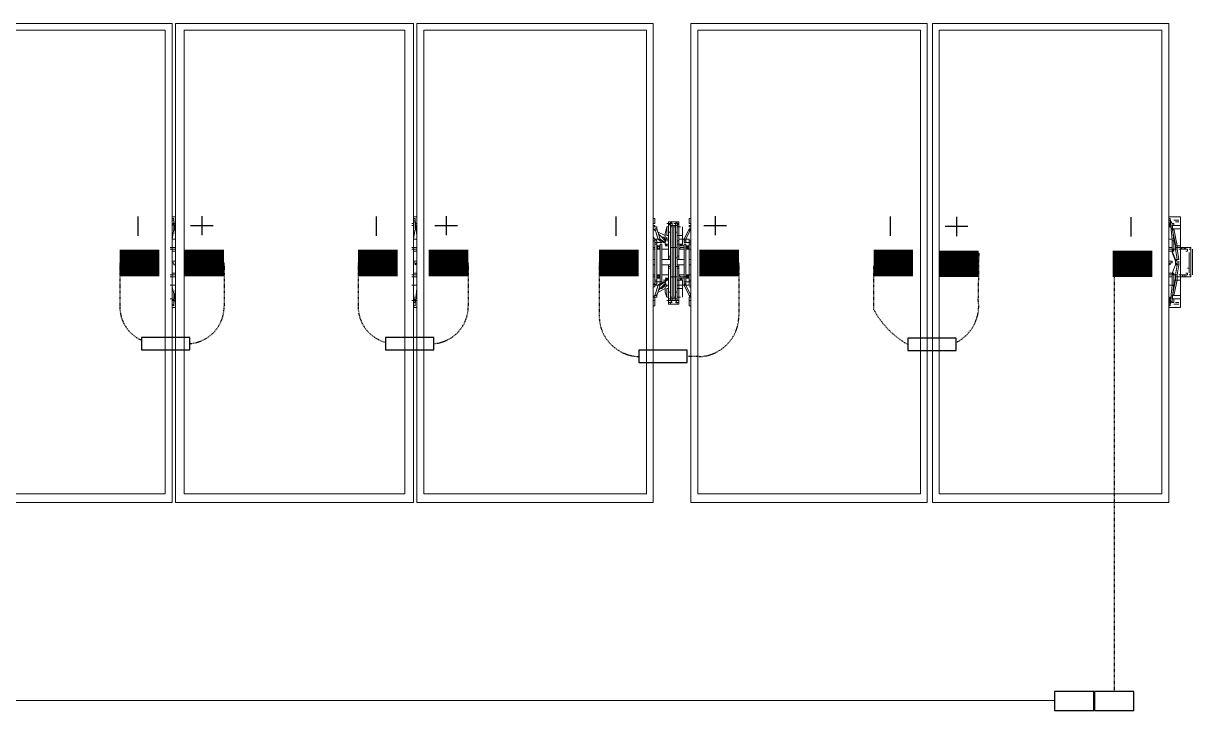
# Model space of a CAD drawing. Header units: feet. Extents: x -9903 to 12307, y -41 to 4121.
# Drawn here: x 10791.4 to 11012.2, y 2284.7 to 2414.5 of the extents above; entities that cross this region are included whole.
import ezdxf
from ezdxf.lldxf.tags import DXFTag

# ---------------------------------------------------------------- set-up
doc = ezdxf.new("R2010")
doc.units = ezdxf.units.FT
doc.header["$MEASUREMENT"] = 0
doc.linetypes.add('HIDDEN', pattern=[0.375, 0.25, -0.125])
for name, color, linetype in [('E-HARN-COMP', 8, 'Continuous'), ('E-TRNK-CABL-NEG', 6, 'HIDDEN'), ('E-TRUNK-CABLE-POS', 6, 'HIDDEN'), ('Polarity-Text', 7, 'Continuous'), ('PV-DC-CABL-UG+', 5, 'DC+')]:
    doc.layers.add(name, color=color, linetype=linetype)
doc.styles.add('NEI-A', font='arial.ttf')
tags = doc.linetypes.add('DC+', pattern='A,0.176989,-0.049113,["DC+",NEI-A,S=0.1,R=0,X=0,Y=-0.05],-0.049113,-0.250887,0.176989', length=0.703091).pattern_tags.tags
tags[6] = DXFTag(74, 10)

# ---------------------------------------------------------------- blocks, each defined once
blk = doc.blocks.new('A$Cc93f9aa1')
at = {"lineweight": 5}
for points in [[(0.0233, 0.4666), (0.2533, 0.4666), (0.2533, 0), (0.0233, 0)], [(0.4883, 0.4666), (0.2583, 0.4666), (0.2583, 0), (0.4883, 0)], [(0.525, 0.4666), (0.525, 0), (0.755, 0), (0.755, 0.4666)], [(0.7583, 0), (0.99, 0), (0.99, 0.4666), (0.7583, 0.4666)], [(1.2233, 0), (0.9933, 0), (0.9933, 0.4666), (1.2233, 0.4666)], [(0.2467, 0.4583), (0.2467, 0.0067), (0.03, 0.0067), (0.03, 0.4583)], [(0.4816, 0.4583), (0.4816, 0.0067), (0.265, 0.0067), (0.265, 0.4583)], [(0.5316, 0.4583), (0.7483, 0.4583), (0.7483, 0.0067), (0.5316, 0.0067)], [(0.7666, 0.0067), (0.7666, 0.4583), (0.9816, 0.4583), (0.9816, 0.0067)], [(1, 0.0067), (1, 0.4583), (1.2166, 0.4583), (1.2166, 0.0067)], [(0.9916, 0.275), (0.9916, 0.2733)], [(0.5116, 0.2667), (0.51, 0.2667), (0.51, 0.2583), (0.5116, 0.2583)], [(0.5033, 0.2617), (0.5016, 0.2617)], [(0.51, 0.2617), (0.5083, 0.2617)], [(0.02, 0.2433), (0.0183, 0.2433), (0.0183, 0.245), (0.02, 0.245)], [(0.4916, 0.2483), (0.49, 0.2467), (0.4916, 0.245), (0.4933, 0.2467)], [(0.4916, 0.2483), (0.49, 0.2483), (0.49, 0.2467), (0.49, 0.245), (0.4916, 0.245), (0.4933, 0.245), (0.4933, 0.2467), (0.4933, 0.2483)], [(0.4933, 0.2467), (0.4916, 0.2467)], [(0.4983, 0.2483), (0.4966, 0.25), (0.4983, 0.2483), (0.5, 0.2483)], [(0.5033, 0.2183), (0.5033, 0.2467), (0.5016, 0.2467), (0.5016, 0.2183)], [(0.5066, 0.2467), (0.5066, 0.2183), (0.5083, 0.2183), (0.5083, 0.2467)], [(0.52, 0.245), (0.5216, 0.245), (0.5216, 0.2467), (0.5216, 0.2483), (0.52, 0.2483), (0.5183, 0.2483), (0.5183, 0.2467), (0.5183, 0.245)], [(0.52, 0.2483), (0.5183, 0.2467), (0.52, 0.245), (0.5216, 0.2467)], [(0.5216, 0.2467), (0.52, 0.2467)], [(0.5216, 0.2467), (0.52, 0.2467)], [(0.525, 0.245), (0.5233, 0.245)], [(0.0133, 0.23), (0.015, 0.23), (0.0167, 0.22), (0.015, 0.22)], [(0.49, 0.235), (0.4883, 0.235)], [(0.49, 0.23), (0.4883, 0.23)], [(0.5016, 0.2367), (0.5, 0.2367)], [(0.5, 0.2267), (0.5, 0.23)], [(0.5116, 0.235), (0.51, 0.235), (0.51, 0.2383), (0.51, 0.2367), (0.5083, 0.2367), (0.51, 0.2367), (0.51, 0.235)], [(0.525, 0.235), (0.5233, 0.235)], [(0.5233, 0.23), (0.525, 0.23)], [(0.7566, 0.235), (0.7566, 0.2333), (0.7583, 0.2333), (0.7583, 0.2317), (0.7566, 0.2317), (0.755, 0.2317), (0.755, 0.2333)], [(0.99, 0.235), (0.9916, 0.235), (0.9916, 0.2333), (0.9933, 0.2333), (0.9933, 0.2317), (0.9916, 0.2317), (0.99, 0.2317), (0.99, 0.2333)], [(0.01, 0.22), (0.0117, 0.22), (0.0083, 0.22)], [(0.4916, 0.22), (0.49, 0.2183), (0.4916, 0.2167), (0.4933, 0.2183)], [(0.4916, 0.22), (0.49, 0.22), (0.49, 0.2183), (0.49, 0.2167), (0.4916, 0.2167), (0.4933, 0.2167), (0.4933, 0.2183), (0.4933, 0.22)], [(0.4933, 0.2183), (0.4916, 0.2183)], [(0.4933, 0.2183), (0.4916, 0.2183)], [(0.5033, 0.1967), (0.505, 0.1967), (0.505, 0.1983), (0.505, 0.2183), (0.5033, 0.2183)], [(0.5116, 0.2167), (0.51, 0.2167)], [(0.52, 0.22), (0.5183, 0.2183), (0.52, 0.2167), (0.5216, 0.2183)], [(0.5216, 0.2183), (0.52, 0.2183)], [(0.5216, 0.2183), (0.52, 0.2183)], [(0.5233, 0.22), (0.525, 0.22)], [(0.5033, 0.2033), (0.5016, 0.2033)], [(0.505, 0.195), (0.5033, 0.195)], [(0.5083, 0.1967), (0.5066, 0.1967)], [(0.5083, 0.195), (0.5066, 0.195)], [(0.51, 0.2033), (0.5083, 0.2033)], [(0.5233, 0.2), (0.5216, 0.2), (0.5216, 0.2017), (0.5216, 0.2)]]:
    blk.add_lwpolyline(points, close=True, dxfattribs=at)
for points in [[(0.0217, 0.27), (0.0217, 0.2733), (0.02, 0.27), (0.02, 0.2717), (0.0183, 0.2717), (0.0183, 0.2683), (0.0117, 0.2683), (0.0117, 0.2767), (0.0133, 0.2767)], [(0.0117, 0.2767), (0.0233, 0.2767)], [(0.0183, 0.2733), (0.0167, 0.2733), (0.0133, 0.2733), (0.015, 0.2733)], [(0.0233, 0.2467), (0.02, 0.2467), (0.02, 0.255), (0.0217, 0.2733), (0.0233, 0.2733), (0.0233, 0.2717)], [(0.0217, 0.2733), (0.0217, 0.275), (0.0217, 0.2733)], [(0.4966, 0.255), (0.495, 0.255), (0.4933, 0.2533), (0.4933, 0.2517), (0.49, 0.2517), (0.49, 0.255), (0.4933, 0.255), (0.4883, 0.265), (0.49, 0.265), (0.4883, 0.2667), (0.49, 0.2667), (0.49, 0.27), (0.49, 0.275), (0.4883, 0.275)], [(0.5, 0.2717), (0.5, 0.2733), (0.5, 0.27), (0.5016, 0.27), (0.5033, 0.27), (0.5033, 0.2683), (0.505, 0.2683), (0.505, 0.2667)], [(0.5083, 0.2733), (0.5066, 0.2733), (0.5016, 0.2733), (0.5, 0.2733), (0.5016, 0.2733)], [(0.5033, 0.2667), (0.505, 0.2667), (0.505, 0.2467), (0.5066, 0.2467), (0.5066, 0.2683), (0.5083, 0.2683), (0.5083, 0.27), (0.51, 0.27), (0.51, 0.2733), (0.5083, 0.2733), (0.5083, 0.2717)], [(0.5216, 0.2633), (0.5216, 0.2667), (0.5233, 0.2667), (0.5233, 0.27), (0.5233, 0.275), (0.525, 0.275)], [(0.755, 0.2767), (0.7583, 0.2767)], [(0.7566, 0.27), (0.7566, 0.2733), (0.7566, 0.275), (0.7566, 0.2733), (0.7566, 0.2717), (0.7583, 0.2717), (0.7583, 0.27), (0.7583, 0.2683)], [(0.7566, 0.275), (0.7583, 0.275)], [(0.76, 0.255), (0.7583, 0.255), (0.7583, 0.2633), (0.7566, 0.2733)], [(0.99, 0.2767), (0.9933, 0.2767)], [(0.99, 0.2733), (0.99, 0.27)], [(0.995, 0.255), (0.9933, 0.255), (0.9933, 0.2567), (0.9916, 0.2633), (0.9916, 0.2733), (0.9916, 0.27), (0.9933, 0.2683)], [(0.0117, 0.25), (0.0117, 0.2467), (0.015, 0.2467), (0.015, 0.245), (0.0167, 0.245), (0.0183, 0.245), (0.0183, 0.2533), (0.0167, 0.25), (0.02, 0.2667), (0.02, 0.265), (0.0183, 0.265), (0.0117, 0.265), (0.0117, 0.2683)], [(0.0117, 0.265), (0.0117, 0.25), (0.015, 0.25), (0.015, 0.2467), (0.0167, 0.2467)], [(0.0167, 0.2717), (0.0133, 0.2717)], [(0.015, 0.2317), (0.015, 0.235), (0.0167, 0.245), (0.0167, 0.2467), (0.0167, 0.25), (0.015, 0.25), (0.0183, 0.265)], [(0.02, 0.255), (0.0183, 0.255), (0.0183, 0.2533), (0.02, 0.27), (0.02, 0.2683), (0.02, 0.265)], [(0.02, 0.2683), (0.0183, 0.2683)], [(0.0217, 0.2683), (0.0217, 0.2667)], [(0.49, 0.27), (0.49, 0.27)], [(0.49, 0.2667), (0.49, 0.2667)], [(0.49, 0.265), (0.495, 0.255), (0.4933, 0.255), (0.4933, 0.2533)], [(0.4966, 0.2517), (0.4966, 0.25), (0.4966, 0.2617), (0.4966, 0.2667), (0.4966, 0.2583), (0.5, 0.2583), (0.5, 0.2667), (0.4983, 0.2667)], [(0.4983, 0.2667), (0.4983, 0.2667)], [(0.5033, 0.2717), (0.5016, 0.2717), (0.5, 0.2717), (0.5016, 0.2717), (0.5033, 0.27), (0.505, 0.27), (0.5033, 0.27), (0.505, 0.27), (0.5066, 0.27), (0.5083, 0.27), (0.5066, 0.27), (0.5083, 0.2717), (0.51, 0.2717), (0.5083, 0.2717), (0.5066, 0.2717)], [(0.5, 0.27), (0.5, 0.2617), (0.5, 0.2383), (0.5016, 0.2383)], [(0.5016, 0.27), (0.5, 0.27), (0.5016, 0.27), (0.5033, 0.27), (0.5016, 0.27), (0.5016, 0.2683), (0.5033, 0.2683), (0.505, 0.2683), (0.5066, 0.2683), (0.5083, 0.2683), (0.51, 0.2683)], [(0.5, 0.2667), (0.5016, 0.2667)], [(0.5016, 0.27), (0.5016, 0.27)], [(0.5016, 0.2467), (0.5016, 0.2683), (0.5033, 0.2683), (0.5033, 0.2467), (0.505, 0.2467), (0.505, 0.2183), (0.5066, 0.2183), (0.5066, 0.1967), (0.5083, 0.1967), (0.5083, 0.2183)], [(0.505, 0.27), (0.5066, 0.27), (0.5066, 0.2683), (0.5083, 0.2683), (0.5083, 0.2467)], [(0.5066, 0.27), (0.5083, 0.27), (0.51, 0.27), (0.5083, 0.27), (0.51, 0.27), (0.5116, 0.27)], [(0.5066, 0.2667), (0.5083, 0.2667)], [(0.5083, 0.2383), (0.51, 0.2383), (0.51, 0.2617), (0.51, 0.27)], [(0.51, 0.2667), (0.5116, 0.2667), (0.5133, 0.2617), (0.5133, 0.25), (0.5133, 0.2517)], [(0.5116, 0.2667), (0.5116, 0.2667)], [(0.5216, 0.265), (0.5183, 0.255), (0.52, 0.255), (0.5183, 0.2533), (0.5183, 0.255), (0.52, 0.255)], [(0.5233, 0.2567), (0.5233, 0.255), (0.52, 0.255), (0.5233, 0.265), (0.5216, 0.265), (0.5216, 0.2633), (0.5216, 0.265), (0.5233, 0.265), (0.525, 0.2667)], [(0.5233, 0.27), (0.5233, 0.27)], [(0.5233, 0.2667), (0.5233, 0.2667)], [(0.4866, 0.255), (0.4866, 0.255)], [(0.4883, 0.255), (0.4883, 0.2567)], [(0.49, 0.255), (0.4883, 0.255), (0.4883, 0.2533), (0.4883, 0.255), (0.4883, 0.2533), (0.4883, 0.2517), (0.49, 0.2517), (0.49, 0.25), (0.4883, 0.25), (0.4883, 0.215), (0.49, 0.215), (0.49, 0.2133), (0.4933, 0.2133), (0.4933, 0.2117), (0.4933, 0.21), (0.495, 0.21), (0.49, 0.2), (0.4883, 0.2), (0.49, 0.2017)], [(0.4883, 0.25), (0.4883, 0.2517)], [(0.4933, 0.215), (0.495, 0.215), (0.495, 0.2517), (0.4933, 0.2517), (0.495, 0.2517), (0.495, 0.255)], [(0.4933, 0.2517), (0.4933, 0.2517)], [(0.495, 0.2517), (0.495, 0.2517)], [(0.4966, 0.26), (0.4966, 0.25)], [(0.4966, 0.26), (0.4966, 0.26)], [(0.4966, 0.2583), (0.4966, 0.2567), (0.4966, 0.255), (0.5, 0.255), (0.5, 0.2583)], [(0.4966, 0.2567), (0.4966, 0.2517), (0.4966, 0.25), (0.5, 0.25), (0.5, 0.255)], [(0.51, 0.2483), (0.5116, 0.25), (0.5116, 0.2483), (0.5133, 0.25), (0.5133, 0.26)], [(0.51, 0.2583), (0.51, 0.255), (0.5116, 0.255), (0.5116, 0.2567), (0.5133, 0.2517), (0.5116, 0.25), (0.51, 0.25), (0.51, 0.255)], [(0.52, 0.2617), (0.5133, 0.2583), (0.5133, 0.2567)], [(0.5133, 0.26), (0.5133, 0.26)], [(0.5183, 0.2583), (0.5133, 0.2533)], [(0.5183, 0.2133), (0.5216, 0.2133), (0.5216, 0.2117), (0.5233, 0.21), (0.5233, 0.2117), (0.525, 0.2117), (0.5233, 0.2117), (0.5233, 0.2133), (0.5216, 0.2133), (0.5216, 0.215), (0.5233, 0.215), (0.5233, 0.25), (0.5216, 0.25), (0.5216, 0.2517), (0.5216, 0.2533), (0.5233, 0.255), (0.5233, 0.2533), (0.525, 0.255), (0.5233, 0.2533), (0.5233, 0.2517), (0.5183, 0.2517), (0.5183, 0.2533), (0.5166, 0.2533), (0.515, 0.2517), (0.5133, 0.2517), (0.5183, 0.255), (0.5166, 0.2533), (0.5166, 0.2517), (0.5183, 0.2517), (0.5166, 0.2517), (0.5166, 0.215), (0.5183, 0.215)], [(0.5233, 0.2517), (0.5233, 0.25)], [(0.76, 0.2467), (0.7583, 0.2467), (0.7583, 0.255)], [(0.995, 0.2467), (0.9933, 0.2467), (0.9933, 0.255)], [(0, 0.245), (0, 0.22)], [(0.0017, 0.2467), (0.005, 0.2467), (0.01, 0.2467), (0.0083, 0.2467), (0.01, 0.2467)], [(0.0017, 0.245), (0.0033, 0.245)], [(0.0033, 0.2383), (0.0033, 0.2433), (0.0033, 0.2233), (0.0033, 0.2283), (0.0033, 0.2267)], [(0.0067, 0.2433), (0.005, 0.2433), (0.005, 0.245), (0.0067, 0.245), (0.0067, 0.2467), (0.0083, 0.2467), (0.01, 0.2467), (0.0117, 0.2467), (0.0083, 0.2467), (0.0083, 0.245), (0.0067, 0.245), (0.005, 0.245), (0.005, 0.2433)], [(0.005, 0.245), (0.0067, 0.245)], [(0.0133, 0.2467), (0.0117, 0.2467), (0.01, 0.2467), (0.01, 0.245), (0.0083, 0.245), (0.0067, 0.245), (0.0083, 0.245), (0.0117, 0.245), (0.01, 0.245)], [(0.0083, 0.2467), (0.0083, 0.245)], [(0.0117, 0.2467), (0.0117, 0.245), (0.0117, 0.2183)], [(0.0133, 0.245), (0.0117, 0.245), (0.0117, 0.2417), (0.0117, 0.2233), (0.0117, 0.22), (0.0133, 0.22)], [(0.015, 0.245), (0.0133, 0.235), (0.0133, 0.2317)], [(0.0233, 0.2433), (0.02, 0.2433), (0.0217, 0.2433), (0.02, 0.2433), (0.0167, 0.235), (0.015, 0.235), (0.0133, 0.235)], [(0.0183, 0.25), (0.0167, 0.25), (0.015, 0.25)], [(0.015, 0.235), (0.0167, 0.235), (0.02, 0.2433), (0.02, 0.245), (0.02, 0.2433)], [(0.0183, 0.2433), (0.02, 0.245), (0.0183, 0.245), (0.02, 0.245), (0.02, 0.2467)], [(0.0233, 0.245), (0.02, 0.245), (0.0217, 0.245)], [(0.4883, 0.245), (0.49, 0.245)], [(0.495, 0.245), (0.5, 0.245), (0.4983, 0.2467), (0.495, 0.2467), (0.4933, 0.2467), (0.4916, 0.2467), (0.4933, 0.2467), (0.4916, 0.2467), (0.4933, 0.2467), (0.4916, 0.2467), (0.4933, 0.2467), (0.4916, 0.2467), (0.4916, 0.245), (0.4933, 0.245), (0.4933, 0.2483), (0.4916, 0.2483), (0.4916, 0.2467)], [(0.5, 0.2483), (0.4983, 0.2483), (0.4966, 0.25), (0.4983, 0.25), (0.4983, 0.2483), (0.5, 0.2483), (0.495, 0.2483)], [(0.515, 0.25), (0.5133, 0.25), (0.5116, 0.2483), (0.5133, 0.2483), (0.5116, 0.2483), (0.51, 0.2483), (0.5116, 0.2483), (0.51, 0.2483), (0.51, 0.2467)], [(0.51, 0.245), (0.5166, 0.245)], [(0.5216, 0.245), (0.52, 0.245), (0.5216, 0.2467), (0.5216, 0.2483), (0.5183, 0.2483), (0.5183, 0.2467), (0.52, 0.245)], [(0.5183, 0.2467), (0.52, 0.2467)], [(0.52, 0.2483), (0.5216, 0.2483)], [(0.52, 0.2467), (0.5216, 0.2467)], [(0.52, 0.2467), (0.5216, 0.2467)], [(0.52, 0.2467), (0.5216, 0.2467)], [(0.52, 0.2467), (0.5216, 0.2467)], [(0.52, 0.2467), (0.5216, 0.2467)], [(0.525, 0.2467), (0.5233, 0.2467)], [(0.755, 0.2467), (0.7583, 0.2467)], [(0.755, 0.245), (0.7583, 0.245), (0.76, 0.245)], [(0.7583, 0.245), (0.7583, 0.2433), (0.755, 0.2433)], [(0.99, 0.2467), (0.9933, 0.2467)], [(0.99, 0.245), (0.9933, 0.245), (0.995, 0.245)], [(0.9933, 0.245), (0.9933, 0.2433), (0.99, 0.2433)], [(0.005, 0.2383), (0.0033, 0.2383), (0.0033, 0.2283)], [(0.0033, 0.2367), (0.0033, 0.2383), (0.0033, 0.2367)], [(0.02, 0.2233), (0.0167, 0.2317), (0.0167, 0.235), (0.015, 0.2333), (0.015, 0.2317), (0.0167, 0.23), (0.015, 0.23), (0.0167, 0.23), (0.02, 0.2217), (0.0217, 0.2217), (0.02, 0.2217), (0.02, 0.22), (0.0183, 0.2217)], [(0.0233, 0.2317), (0.02, 0.2317), (0.02, 0.2333), (0.0217, 0.2333), (0.0217, 0.235), (0.0233, 0.2333)], [(0.5016, 0.23), (0.5, 0.23), (0.5016, 0.23), (0.5, 0.23), (0.5016, 0.23), (0.495, 0.23), (0.495, 0.235), (0.5016, 0.235), (0.5, 0.235), (0.5, 0.2367), (0.5, 0.2383), (0.5, 0.235)], [(0.495, 0.235), (0.4966, 0.235)], [(0.5083, 0.235), (0.5166, 0.235), (0.5166, 0.23), (0.5083, 0.23), (0.51, 0.23), (0.5116, 0.23), (0.51, 0.23)], [(0.5083, 0.23), (0.51, 0.23), (0.51, 0.2267), (0.51, 0.23), (0.5116, 0.23)], [(0.0067, 0.2217), (0.005, 0.2217), (0.005, 0.22), (0.0067, 0.22), (0.0083, 0.2183), (0.0117, 0.2183), (0.01, 0.2183), (0.005, 0.2183), (0.0017, 0.2183)], [(0.0017, 0.22), (0.0033, 0.22)], [(0.005, 0.2217), (0.005, 0.22), (0.0067, 0.22), (0.0083, 0.22), (0.0083, 0.2183), (0.0083, 0.22), (0.01, 0.22), (0.0083, 0.22), (0.0067, 0.22), (0.005, 0.22)], [(0.0133, 0.2183), (0.0117, 0.2183), (0.01, 0.22), (0.0083, 0.22)], [(0.0117, 0.1967), (0.0117, 0.2), (0.0183, 0.2), (0.02, 0.2), (0.0167, 0.215), (0.0167, 0.2167), (0.015, 0.2167), (0.0167, 0.2167), (0.0167, 0.215), (0.0167, 0.22), (0.0167, 0.2183), (0.015, 0.2183), (0.015, 0.22)], [(0.0117, 0.2167), (0.0117, 0.2183), (0.015, 0.2183), (0.015, 0.2167)], [(0.0183, 0.2), (0.015, 0.2167), (0.0117, 0.2167), (0.0117, 0.2)], [(0.0217, 0.1917), (0.02, 0.21), (0.02, 0.2117), (0.0183, 0.2117), (0.0183, 0.22), (0.0167, 0.22), (0.0183, 0.22), (0.0183, 0.2217), (0.02, 0.2217), (0.0233, 0.2217)], [(0.0233, 0.22), (0.02, 0.22), (0.0217, 0.22), (0.02, 0.22), (0.02, 0.2217), (0.02, 0.22), (0.0183, 0.22), (0.02, 0.22), (0.02, 0.2183), (0.02, 0.21)], [(0.02, 0.22), (0.0183, 0.22)], [(0.0233, 0.2183), (0.02, 0.2183)], [(0.4883, 0.22), (0.49, 0.22)], [(0.4933, 0.22), (0.4916, 0.22)], [(0.4916, 0.2183), (0.4916, 0.22)], [(0.4916, 0.2183), (0.4933, 0.2183)], [(0.4916, 0.2183), (0.4933, 0.2183)], [(0.4916, 0.2183), (0.4933, 0.2183)], [(0.4916, 0.2183), (0.4933, 0.2183)], [(0.4916, 0.2183), (0.4916, 0.2167), (0.4933, 0.2167)], [(0.4916, 0.2183), (0.4933, 0.2183)], [(0.4933, 0.2183), (0.4933, 0.22)], [(0.4933, 0.2183), (0.4933, 0.2167)], [(0.495, 0.2183), (0.4983, 0.2183), (0.5, 0.22), (0.495, 0.22)], [(0.5, 0.2167), (0.4983, 0.2167), (0.4966, 0.215), (0.4983, 0.2167), (0.4983, 0.215), (0.4966, 0.215), (0.4983, 0.2167), (0.5, 0.2167), (0.4983, 0.2167), (0.5, 0.2167), (0.495, 0.2167)], [(0.5016, 0.2267), (0.5, 0.2267), (0.5, 0.2033), (0.5, 0.195)], [(0.5066, 0.195), (0.5066, 0.1967), (0.505, 0.1967), (0.5033, 0.1967), (0.5016, 0.1967), (0.5016, 0.2183)], [(0.5083, 0.2267), (0.51, 0.2267)], [(0.51, 0.2033), (0.51, 0.2267)], [(0.5166, 0.22), (0.51, 0.22)], [(0.5133, 0.2133), (0.5133, 0.215), (0.51, 0.215), (0.51, 0.2117), (0.51, 0.21), (0.5116, 0.21), (0.5116, 0.2083), (0.5133, 0.2133), (0.5133, 0.215), (0.5133, 0.205), (0.5133, 0.215), (0.5116, 0.2167), (0.5133, 0.2167), (0.5116, 0.2167), (0.51, 0.2167), (0.51, 0.2183)], [(0.5116, 0.2167), (0.5133, 0.215), (0.5116, 0.2167), (0.5116, 0.215)], [(0.52, 0.22), (0.5183, 0.22), (0.5183, 0.2183), (0.52, 0.2167), (0.5183, 0.2167), (0.5183, 0.2183), (0.5183, 0.22), (0.52, 0.22), (0.5216, 0.22), (0.5216, 0.2183), (0.5216, 0.2167), (0.52, 0.2167), (0.5216, 0.2183), (0.5216, 0.22), (0.52, 0.22), (0.5216, 0.22)], [(0.52, 0.2183), (0.5216, 0.2183)], [(0.52, 0.2183), (0.5216, 0.2183)], [(0.52, 0.2183), (0.5216, 0.2183)], [(0.52, 0.2183), (0.5216, 0.2183)], [(0.52, 0.2183), (0.5216, 0.2183)], [(0.5233, 0.2183), (0.525, 0.2183)], [(0.755, 0.2217), (0.7583, 0.2217), (0.7583, 0.22)], [(0.755, 0.22), (0.7583, 0.22), (0.76, 0.22)], [(0.7583, 0.2183), (0.755, 0.2183)], [(0.76, 0.2183), (0.7583, 0.2183), (0.7583, 0.21), (0.7566, 0.2), (0.7566, 0.1917), (0.7583, 0.1917)], [(0.99, 0.2217), (0.9933, 0.2217), (0.9933, 0.22)], [(0.99, 0.22), (0.9933, 0.22), (0.995, 0.22)], [(0.9933, 0.2183), (0.99, 0.2183)], [(0.9916, 0.1917), (0.9916, 0.2), (0.9933, 0.21), (0.9933, 0.2183), (0.995, 0.2183)], [(0.02, 0.1967), (0.02, 0.195), (0.0183, 0.2117), (0.0167, 0.215), (0.0183, 0.215)], [(0.4866, 0.21), (0.4866, 0.21)], [(0.4883, 0.2133), (0.4883, 0.215)], [(0.4883, 0.21), (0.4883, 0.2117), (0.4883, 0.2133), (0.49, 0.2133), (0.49, 0.21), (0.4933, 0.21), (0.4883, 0.2)], [(0.49, 0.21), (0.49, 0.2117), (0.4883, 0.2117)], [(0.4933, 0.215), (0.4933, 0.215)], [(0.4933, 0.2117), (0.495, 0.2117), (0.495, 0.21), (0.495, 0.2133), (0.4933, 0.2133)], [(0.495, 0.215), (0.495, 0.215)], [(0.495, 0.21), (0.4966, 0.21)], [(0.4966, 0.2133), (0.4966, 0.215), (0.4966, 0.1983), (0.4966, 0.2067), (0.5, 0.2067), (0.5, 0.21)], [(0.4966, 0.2083), (0.4966, 0.215), (0.5, 0.215), (0.5, 0.2117), (0.5, 0.21), (0.4966, 0.21), (0.4966, 0.2083), (0.4966, 0.2067)], [(0.4966, 0.205), (0.4966, 0.215)], [(0.4966, 0.205), (0.4966, 0.205)], [(0.4983, 0.1983), (0.5, 0.1983), (0.5, 0.2067)], [(0.51, 0.21), (0.51, 0.2067), (0.5116, 0.2067), (0.5116, 0.1983), (0.51, 0.1983), (0.51, 0.2067)], [(0.51, 0.1983), (0.5116, 0.1983), (0.5133, 0.205)], [(0.52, 0.21), (0.5183, 0.2117), (0.5166, 0.2117), (0.515, 0.2133), (0.5133, 0.2133), (0.5183, 0.21), (0.5183, 0.2117), (0.5183, 0.2133), (0.5166, 0.2133), (0.5166, 0.2117), (0.5183, 0.21), (0.52, 0.21), (0.5183, 0.21), (0.5216, 0.2)], [(0.5183, 0.2067), (0.5133, 0.2117)], [(0.52, 0.2033), (0.5133, 0.2067), (0.5133, 0.2083)], [(0.5133, 0.205), (0.5133, 0.205)], [(0.5166, 0.215), (0.5166, 0.215)], [(0.5183, 0.215), (0.5183, 0.215)], [(0.5233, 0.2117), (0.5233, 0.21), (0.52, 0.21), (0.5233, 0.2)], [(0.5233, 0.215), (0.5233, 0.2133)], [(0.525, 0.21), (0.525, 0.21)], [(0.0133, 0.1883), (0.0117, 0.1883), (0.0117, 0.1967), (0.0183, 0.1967), (0.0183, 0.195), (0.02, 0.195), (0.0217, 0.1917), (0.0217, 0.19)], [(0.02, 0.2), (0.02, 0.1967), (0.0183, 0.1967)], [(0.0217, 0.1983), (0.0217, 0.1967)], [(0.0217, 0.195), (0.0217, 0.1917), (0.0233, 0.1917)], [(0.49, 0.1967), (0.49, 0.1983), (0.4883, 0.1983)], [(0.49, 0.195), (0.49, 0.19), (0.4883, 0.19)], [(0.49, 0.1983), (0.49, 0.1983)], [(0.5, 0.1983), (0.5016, 0.1983)], [(0.5083, 0.1933), (0.51, 0.1933), (0.5083, 0.1933), (0.5033, 0.1933), (0.5, 0.1933), (0.5016, 0.1933), (0.5016, 0.195), (0.5016, 0.1967), (0.5, 0.195), (0.5016, 0.195)], [(0.5016, 0.1967), (0.5016, 0.195), (0.5, 0.195), (0.5, 0.1933)], [(0.505, 0.1933), (0.5033, 0.1933), (0.5016, 0.1933), (0.5033, 0.195), (0.505, 0.195), (0.5033, 0.195), (0.5033, 0.1967)], [(0.5016, 0.195), (0.5033, 0.195), (0.5016, 0.195)], [(0.5033, 0.1983), (0.505, 0.1983)], [(0.5066, 0.1983), (0.5083, 0.1983)], [(0.5083, 0.1967), (0.51, 0.195), (0.51, 0.1933), (0.5083, 0.1933), (0.5066, 0.195), (0.5083, 0.195), (0.5083, 0.1967), (0.5083, 0.195), (0.51, 0.195), (0.5083, 0.195), (0.5083, 0.1933), (0.51, 0.1933)], [(0.5066, 0.195), (0.5083, 0.195), (0.5066, 0.195)], [(0.51, 0.2033), (0.51, 0.195)], [(0.51, 0.195), (0.5116, 0.195)], [(0.5216, 0.2017), (0.5216, 0.1983), (0.5233, 0.1983), (0.5233, 0.1967)], [(0.525, 0.2), (0.5233, 0.2017)], [(0.5233, 0.1983), (0.525, 0.1983)], [(0.5233, 0.1983), (0.5233, 0.1983)], [(0.5233, 0.195), (0.5233, 0.19), (0.525, 0.19)], [(0.5233, 0.195), (0.5233, 0.195)], [(0.7583, 0.1967), (0.7583, 0.195), (0.7583, 0.1933), (0.7566, 0.1933), (0.7566, 0.19), (0.7583, 0.19)], [(0.7566, 0.195), (0.7566, 0.1917), (0.7566, 0.19)], [(0.99, 0.195), (0.99, 0.1917)], [(0.9933, 0.1967), (0.9916, 0.195), (0.9916, 0.19), (0.9916, 0.1917), (0.9933, 0.1917)], [(0.0233, 0.1883), (0.0117, 0.1883)], [(0.0133, 0.1933), (0.0167, 0.1933)], [(0.0183, 0.1917), (0.0167, 0.1917), (0.0133, 0.1917), (0.015, 0.1917)], [(0.0233, 0.1933), (0.0233, 0.1917), (0.0217, 0.1917), (0.0217, 0.19), (0.0233, 0.19)], [(0.5, 0.1933), (0.5016, 0.1933), (0.5, 0.1933)], [(0.755, 0.1883), (0.7583, 0.1883)], [(0.99, 0.1883), (0.9933, 0.1883)], [(0.9916, 0.19), (0.9933, 0.19)]]:
    blk.add_lwpolyline(points, dxfattribs=at)
at = {"color": 8, "lineweight": 5, "true_color": 0x808080}
for points in [[(0.0117, 0.2767), (0.0233, 0.2767)], [(0.0233, 0.275), (0.0217, 0.275)], [(0.0233, 0.265), (0.0217, 0.2733)], [(0.5016, 0.2717), (0.5016, 0.2733)], [(0.5083, 0.2733), (0.5083, 0.2717)], [(0.755, 0.2767), (0.7583, 0.2767)], [(0.7566, 0.2733), (0.755, 0.2583)], [(0.7583, 0.2733), (0.7583, 0.275), (0.7566, 0.275)], [(0.7566, 0.2733), (0.7566, 0.2733)], [(0.99, 0.2767), (0.9933, 0.2767)], [(0.99, 0.2733), (0.99, 0.2733)], [(0.9916, 0.2733), (0.99, 0.2583)], [(0.9933, 0.2733), (0.9916, 0.275)], [(0.4883, 0.2667), (0.49, 0.2667)], [(0.5, 0.27), (0.5, 0.2617)], [(0.5016, 0.2717), (0.5016, 0.2717)], [(0.5016, 0.27), (0.5033, 0.27)], [(0.5083, 0.2717), (0.5083, 0.2717)], [(0.5083, 0.27), (0.51, 0.27)], [(0.51, 0.2617), (0.51, 0.27)], [(0.755, 0.2683), (0.755, 0.27)], [(0.7583, 0.2617), (0.7583, 0.27), (0.76, 0.27)], [(0.7583, 0.2667), (0.7583, 0.2683)], [(0.9933, 0.2617), (0.9933, 0.2683), (0.9916, 0.27), (0.99, 0.27), (0.9916, 0.27), (0.9933, 0.27)], [(0.99, 0.2683), (0.99, 0.27)], [(0.9933, 0.2667), (0.9933, 0.2683), (0.995, 0.2683)], [(0.02, 0.255), (0.0233, 0.255)], [(0.4883, 0.2567), (0.49, 0.2567)], [(0.4883, 0.2567), (0.4883, 0.2567)], [(0.4933, 0.2517), (0.4933, 0.2483)], [(0.5016, 0.2617), (0.5016, 0.2383), (0.5016, 0.235), (0.5, 0.235)], [(0.5, 0.2583), (0.5016, 0.2583)], [(0.5, 0.255), (0.5016, 0.255)], [(0.5083, 0.2617), (0.5083, 0.2383), (0.5083, 0.235), (0.51, 0.235)], [(0.51, 0.2583), (0.5116, 0.2583)], [(0.51, 0.255), (0.5116, 0.255)], [(0.52, 0.26), (0.5183, 0.2583), (0.5166, 0.2583), (0.515, 0.2567), (0.5133, 0.255)], [(0.5183, 0.2483), (0.5183, 0.2517)], [(0.525, 0.2567), (0.5233, 0.2567)], [(0.525, 0.2567), (0.525, 0.2567)], [(0.755, 0.255), (0.7583, 0.255)], [(0.99, 0.255), (0.9933, 0.255)], [(0.0017, 0.2467), (0.0017, 0.2183)], [(0.0083, 0.245), (0.01, 0.245)], [(0.49, 0.2483), (0.49, 0.25)], [(0.49, 0.22), (0.49, 0.245)], [(0.4933, 0.245), (0.4933, 0.22)], [(0.5, 0.25), (0.5016, 0.25)], [(0.51, 0.25), (0.5116, 0.25)], [(0.5183, 0.22), (0.5183, 0.245)], [(0.5216, 0.25), (0.5216, 0.2483)], [(0.5216, 0.245), (0.5216, 0.22)], [(0.5016, 0.2033), (0.5016, 0.23), (0.5, 0.23)], [(0.5083, 0.2033), (0.5083, 0.2267), (0.5083, 0.23), (0.51, 0.23)], [(0.01, 0.22), (0.0083, 0.22)], [(0.49, 0.215), (0.49, 0.2167)], [(0.4933, 0.2167), (0.4933, 0.215)], [(0.5183, 0.215), (0.5183, 0.2167)], [(0.5216, 0.2167), (0.5216, 0.215)], [(0.0233, 0.21), (0.02, 0.21)], [(0.4883, 0.2083), (0.4883, 0.21)], [(0.4883, 0.2083), (0.4883, 0.2083)], [(0.5, 0.215), (0.5016, 0.215)], [(0.5, 0.2117), (0.5016, 0.2117)], [(0.5, 0.2067), (0.5016, 0.2067)], [(0.51, 0.215), (0.5116, 0.215)], [(0.51, 0.2117), (0.5116, 0.2117)], [(0.51, 0.2067), (0.5116, 0.2067)], [(0.5133, 0.21), (0.515, 0.2083), (0.5166, 0.2083), (0.5183, 0.2067), (0.52, 0.205)], [(0.5233, 0.21), (0.525, 0.2083)], [(0.525, 0.2083), (0.525, 0.2083)], [(0.7583, 0.21), (0.755, 0.21)], [(0.755, 0.2067), (0.7566, 0.1917)], [(0.9933, 0.21), (0.99, 0.21)], [(0.99, 0.2067), (0.9916, 0.1917)], [(0.0217, 0.1917), (0.0217, 0.1933), (0.0233, 0.2)], [(0.49, 0.1967), (0.4883, 0.1967)], [(0.49, 0.195), (0.4883, 0.195)], [(0.5, 0.2033), (0.5, 0.195)], [(0.5016, 0.195), (0.5033, 0.195), (0.5016, 0.195), (0.5033, 0.195), (0.505, 0.195)], [(0.5033, 0.1967), (0.505, 0.1967)], [(0.5066, 0.195), (0.5083, 0.195), (0.51, 0.195), (0.5083, 0.195), (0.51, 0.195), (0.51, 0.2033)], [(0.5066, 0.1967), (0.5083, 0.1967)], [(0.525, 0.1983), (0.5233, 0.1983), (0.525, 0.1983)], [(0.5233, 0.1967), (0.525, 0.1967)], [(0.5233, 0.195), (0.525, 0.195)], [(0.755, 0.1967), (0.755, 0.195), (0.7566, 0.195)], [(0.7583, 0.2033), (0.7583, 0.195), (0.76, 0.195)], [(0.76, 0.1967), (0.7583, 0.1967), (0.7583, 0.1983)], [(0.9933, 0.195), (0.9916, 0.195), (0.99, 0.195), (0.99, 0.1967)], [(0.9933, 0.2033), (0.9933, 0.1967), (0.9916, 0.195)], [(0.9933, 0.1967), (0.9933, 0.1983)], [(0.0117, 0.1883), (0.0233, 0.1883)], [(0.0217, 0.19), (0.0233, 0.19)], [(0.5016, 0.1933), (0.5016, 0.1933)], [(0.5016, 0.1933), (0.5033, 0.1933)], [(0.5083, 0.1933), (0.5083, 0.1933)], [(0.5083, 0.1933), (0.51, 0.1933)], [(0.755, 0.1883), (0.7583, 0.1883)], [(0.7566, 0.19), (0.7583, 0.19), (0.7583, 0.1917)], [(0.7566, 0.1917), (0.7566, 0.1917)], [(0.99, 0.1917), (0.99, 0.1917)], [(0.99, 0.1883), (0.9933, 0.1883)], [(0.9916, 0.19), (0.9916, 0.1917), (0.9933, 0.1917)]]:
    blk.add_lwpolyline(points, dxfattribs=at)
for points in [[(0.4883, 0.27), (0.49, 0.27)], [(0.5033, 0.27), (0.5016, 0.27)], [(0.505, 0.27), (0.5033, 0.27)], [(0.5083, 0.27), (0.5066, 0.27)], [(0.51, 0.27), (0.5083, 0.27)], [(0.525, 0.27), (0.5233, 0.27)], [(0.525, 0.2667), (0.5233, 0.2667)], [(0.7566, 0.27), (0.755, 0.27)], [(0.5033, 0.2367), (0.5016, 0.2367)], [(0.5033, 0.2283), (0.5016, 0.2283)], [(0.51, 0.2367), (0.5083, 0.2367)], [(0.51, 0.2283), (0.5083, 0.2283)], [(0.49, 0.1983), (0.4883, 0.1983)]]:
    blk.add_lwpolyline(points, close=True, dxfattribs=at)

msp = doc.modelspace()

# ---------------------------------------------------------------- linework, layer by layer
at = {"layer": 'E-HARN-COMP', "const_width": 5}
for points in [[(10809.62, 2369.27), (10817.08, 2369.27)], [(10821.87, 2369.27), (10829.33, 2369.27)], [(10854.63, 2369.27), (10862.09, 2369.27)], [(10867.97, 2369.27), (10875.43, 2369.27)], [(10900.15, 2369.27), (10907.61, 2369.27)], [(10919.08, 2369.27), (10926.54, 2369.27)], [(10951.99, 2369.27), (10959.45, 2369.27)], [(10964.38, 2369.12), (10971.84, 2369.12)], [(10997.14, 2369.12), (11004.6, 2369.12)]]:
    msp.add_lwpolyline(points, dxfattribs=at)
at = {"layer": 'E-HARN-COMP'}
for points in [[(10818.29, 2355.19), (10813.73, 2355.19), (10813.73, 2352.86), (10818.29, 2352.86)], [(10818.29, 2352.86), (10822.86, 2352.86), (10822.86, 2355.19), (10818.29, 2355.19)], [(10864.39, 2355.19), (10859.83, 2355.19), (10859.83, 2352.86), (10864.39, 2352.86)], [(10864.39, 2352.86), (10868.96, 2352.86), (10868.96, 2355.19), (10864.39, 2355.19)], [(10963.01, 2355.03), (10958.45, 2355.03), (10958.45, 2352.71), (10963.01, 2352.71)], [(10963.01, 2352.71), (10967.57, 2352.71), (10967.57, 2355.03), (10963.01, 2355.03)], [(10912.19, 2352.8), (10907.63, 2352.8), (10907.63, 2350.47), (10912.19, 2350.47)], [(10912.19, 2350.47), (10916.76, 2350.47), (10916.76, 2352.8), (10912.19, 2352.8)]]:
    msp.add_lwpolyline(points, dxfattribs=at)
for points in [[(10993.59, 2284.67), (10993.59, 2288.29), (10986.14, 2288.29), (10986.14, 2284.67)], [(11001.13, 2284.7), (11001.13, 2288.31), (10993.68, 2288.31), (10993.68, 2284.7)]]:
    msp.add_lwpolyline(points, close=True, dxfattribs=at)
at = {"layer": 'E-TRNK-CABL-NEG', "ltscale": 0.1}
msp.add_lwpolyline([(10997.4, 2369.44), (10997.4, 2288.31)], dxfattribs=at)
for points in [[(10809.62, 2369.27), (10809.62, 2361.04, 0.293541), (10813.73, 2354.65, 0.293541)], [(10854.63, 2369.27), (10854.63, 2361.04, 0.338726), (10859.82, 2354.26, 0.338726)], [(10900.15, 2369.27), (10900.15, 2359.31, 0.404462), (10907.64, 2351.57)], [(10951.99, 2368.74), (10951.99, 2360.5, 0.143627), (10958.45, 2353.87, 0.319123)]]:
    msp.add_lwpolyline(points, format="xyb", dxfattribs=at)
at = {"layer": 'E-TRUNK-CABLE-POS', "ltscale": 0.1}
for points in [[(10971.84, 2371.12), (10971.71, 2362.55, -0.332931), (10967.57, 2354.24, -0.332931)], [(10829.33, 2369.27), (10829.33, 2361.04, -0.391396), (10822.86, 2354.03, -0.391396)], [(10875.43, 2369.27), (10875.43, 2361.04, -0.391396), (10868.96, 2354.03, -0.391396)], [(10926.54, 2369.27), (10926.54, 2359.31, -0.404462), (10919.05, 2351.57), (10916.76, 2351.57)]]:
    msp.add_lwpolyline(points, format="xyb", dxfattribs=at)
at = {"layer": 'Polarity-Text'}
for p, q in [((10813.02, 2378.05), (10813.02, 2374.43)), ((10827.27, 2376.32), (10823, 2376.32)), ((10825.14, 2378.13), (10825.14, 2374.51)), ((10858.03, 2378.05), (10858.03, 2374.43)), ((10873.37, 2376.32), (10869.1, 2376.32)), ((10871.24, 2378.13), (10871.24, 2374.51)), ((10903.3, 2378.05), (10903.3, 2374.43)), ((10924.18, 2376.32), (10919.9, 2376.32)), ((10922.04, 2378.13), (10922.04, 2374.51)), ((10955.14, 2378.05), (10955.14, 2374.43)), ((10969.78, 2376.16), (10965.51, 2376.16)), ((10967.64, 2377.97), (10967.64, 2374.35)), ((11000.54, 2377.9), (11000.54, 2374.28))]:
    msp.add_line(p, q, dxfattribs=at)
at = {"layer": 'PV-DC-CABL-UG+', "ltscale": 0.6}
msp.add_lwpolyline([(10986.14, 2286.5), (9135.5, 2286.64)], dxfattribs=at)

# ---------------------------------------------------------------- block references
at = {"xscale": 194.04614304, "yscale": 194.04614304, "zscale": 194.04614304, "rotation": 180}
msp.add_blockref('A$Cc93f9aa1', (11012.23, 2414.55), dxfattribs=at)

doc.saveas('drawing.dxf')
